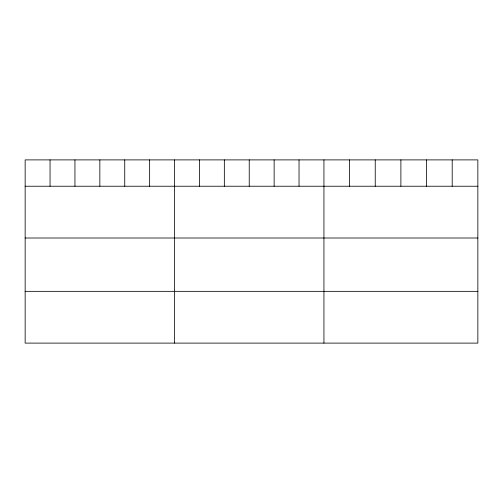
<?xml version="1.0" encoding="UTF-8"?>
<svg xmlns="http://www.w3.org/2000/svg" width="503" height="503" viewBox="0 0 503 503"><rect width="100%" height="100%" fill="white"/><g stroke="black" fill="none" stroke-linecap="round" stroke-linejoin="round"><path stroke-width="0.75" d="M477.85 186.236L477.85 343.109L25.15 343.109L25.15 159.891L477.85 159.891L477.85 186.236L25.15 186.236M25.15 238.007L477.85 238.007M25.15 291.344L477.85 291.344M452.197 159.891L452.197 186.236M426.544 159.891L426.544 186.236M400.891 159.891L400.891 186.236M375.238 159.891L375.238 186.236M349.585 159.891L349.585 186.236M323.932 159.891L323.932 343.109M299.034 159.891L299.034 186.236M274.135 159.891L274.135 186.236M249.237 159.891L249.237 186.236M224.338 159.891L224.338 186.236M199.44 159.891L199.44 186.236M174.541 159.891L174.541 343.109M149.643 159.891L149.643 186.236M124.744 159.891L124.744 186.236M99.846 159.891L99.846 186.236M74.947 159.891L74.947 186.236M50.048 159.891L50.048 186.236"/></g></svg>
